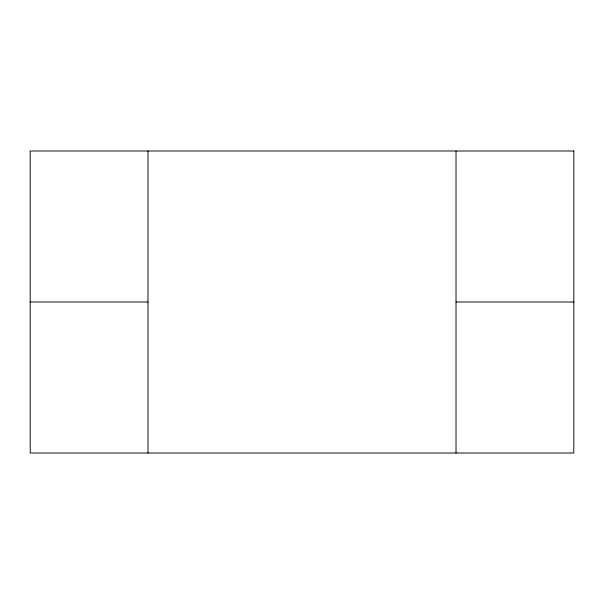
<?xml version="1.0" encoding="UTF-8"?>
<svg xmlns="http://www.w3.org/2000/svg" width="604" height="604" viewBox="0 0 604 604"><rect width="100%" height="100%" fill="white"/><g stroke="black" fill="none" stroke-linecap="round" stroke-linejoin="round"><path stroke-width="0.91" d="M30.2 302L147.98 302M456.02 302L573.8 302M456.02 151L456.02 453M147.98 151L147.98 453M573.8 151L30.2 151L30.2 453L573.8 453L573.8 151"/></g></svg>
